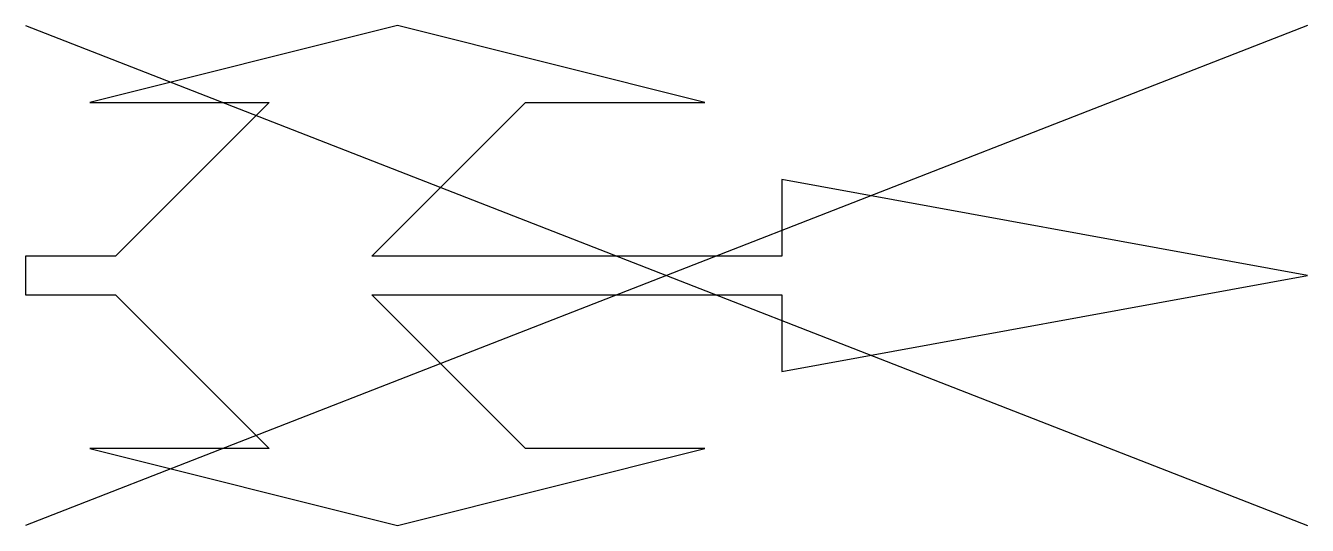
# Model space of a CAD drawing. Header units: metres. Extents: x 0 to 5, y -0.98 to 0.97.
import ezdxf

# ---------------------------------------------------------------- set-up
doc = ezdxf.new("R2010")
doc.units = ezdxf.units.M
doc.header["$LTSCALE"] = 0.2

msp = doc.modelspace()

# ---------------------------------------------------------------- linework, layer by layer
for p, q in [((5, 0.975), (0, -0.975)), ((0, 0.975), (5, -0.975))]:
    msp.add_line(p, q)
at = {"flags": 128}
msp.add_lwpolyline([(0, -0.075), (0.35, -0.075), (0.95, -0.675), (0.25, -0.675), (1.45, -0.975), (2.65, -0.675), (1.95, -0.675), (1.35, -0.075), (2.95, -0.075), (2.95, -0.375), (5, 0), (2.95, 0.375), (2.95, 0.075), (1.35, 0.075), (1.95, 0.675), (2.65, 0.675), (1.45, 0.975), (0.25, 0.675), (0.95, 0.675), (0.35, 0.075), (0, 0.075)], close=True, dxfattribs=at)

doc.saveas('drawing.dxf')
